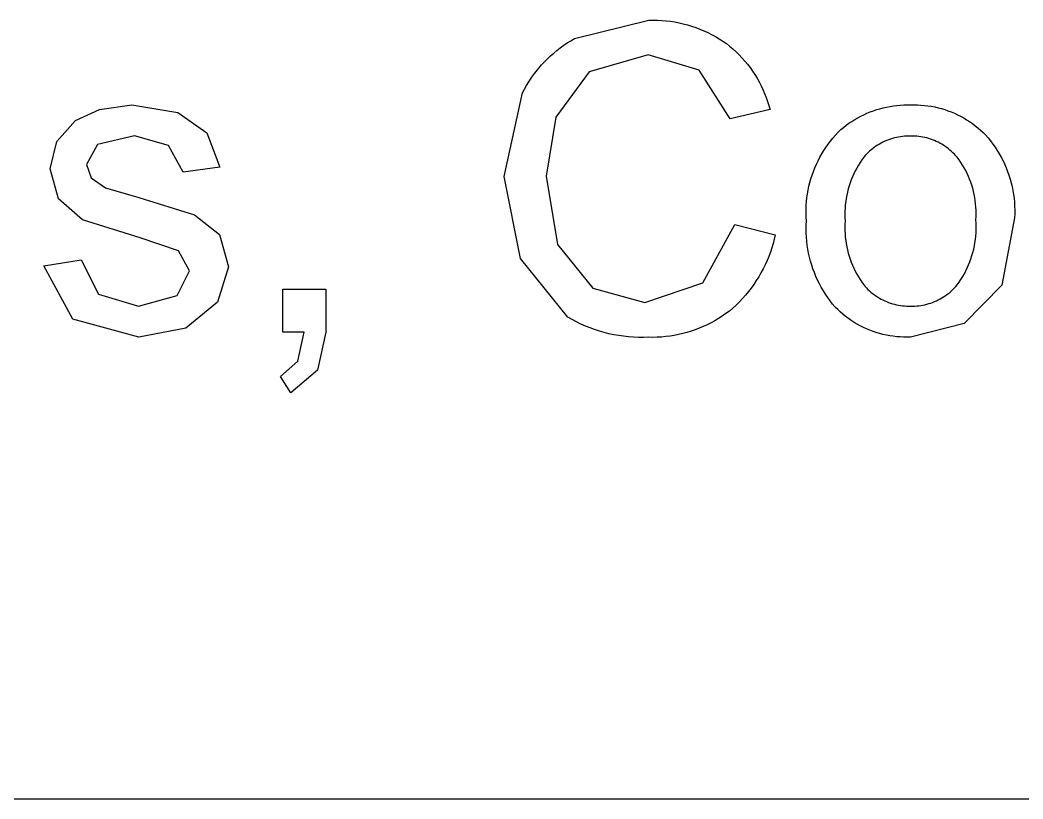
# Model space of a CAD drawing. Header units: inches. Extents: x 0 to 97, y -45 to 96.
# Drawn here: x 15.48 to 22.02, y -44.77 to -39.7 of the extents above; entities that cross this region are included whole.
import ezdxf

# ---------------------------------------------------------------- set-up
doc = ezdxf.new("R2010")
doc.units = ezdxf.units.IN
doc.header["$MEASUREMENT"] = 0
doc.layers.add('Information', color=7, linetype='Continuous', true_color=0x000000)

msp = doc.modelspace()

# ---------------------------------------------------------------- linework, layer by layer
at = {"layer": 'Information'}
for p, q in [((19.0962, -39.8181), (19.5809, -39.6974)), ((19.5809, -39.6974), (19.6091, -39.697)), ((19.6091, -39.697), (19.6373, -39.6975)), ((19.6373, -39.6975), (19.6655, -39.699)), ((19.6655, -39.699), (19.6937, -39.7014)), ((19.6937, -39.7014), (19.7217, -39.7048)), ((19.7217, -39.7048), (19.7496, -39.7092)), ((19.7496, -39.7092), (19.7773, -39.7146)), ((19.7773, -39.7146), (19.8048, -39.7209)), ((19.8048, -39.7209), (19.8321, -39.7281)), ((19.8321, -39.7281), (19.8592, -39.7363)), ((19.8592, -39.7363), (19.8859, -39.7454)), ((19.8859, -39.7454), (19.9123, -39.7554)), ((19.9123, -39.7554), (19.9383, -39.7664)), ((19.9383, -39.7664), (19.964, -39.7782)), ((19.964, -39.7782), (19.9892, -39.7909)), ((19.9892, -39.7909), (20.014, -39.8044)), ((20.014, -39.8044), (20.0383, -39.8188)), ((19.0031, -39.8775), (19.0256, -39.8615)), ((19.0256, -39.8615), (19.0486, -39.8462)), ((19.0486, -39.8462), (19.0722, -39.8317)), ((19.0722, -39.8317), (19.0962, -39.8181)), ((20.0383, -39.8188), (20.062, -39.8341)), ((20.062, -39.8341), (20.0853, -39.8501)), ((20.0853, -39.8501), (20.1069, -39.8673)), ((20.1069, -39.8673), (20.1279, -39.8852)), ((18.9189, -39.949), (18.939, -39.9301)), ((18.939, -39.9301), (18.9598, -39.9118)), ((18.9598, -39.9118), (18.9811, -39.8943)), ((18.9811, -39.8943), (19.0031, -39.8775)), ((19.5754, -39.9237), (19.1903, -40.0342)), ((19.908, -40.0233), (19.5754, -39.9237)), ((20.1279, -39.8852), (20.1483, -39.9039)), ((20.1483, -39.9039), (20.168, -39.9232)), ((20.168, -39.9232), (20.1871, -39.9432)), ((18.8624, -40.0097), (18.8806, -39.9888)), ((18.8806, -39.9888), (18.8994, -39.9686)), ((18.8994, -39.9686), (18.9189, -39.949)), ((20.1871, -39.9432), (20.2054, -39.9639)), ((20.2054, -39.9639), (20.223, -39.9852)), ((20.223, -39.9852), (20.2398, -40.0071)), ((18.8125, -40.0758), (18.8284, -40.0532)), ((18.8284, -40.0532), (18.845, -40.0312)), ((18.845, -40.0312), (18.8624, -40.0097)), ((19.1903, -40.0342), (18.9728, -40.3307)), ((20.1098, -40.3409), (19.908, -40.0233)), ((20.2398, -40.0071), (20.2559, -40.0296)), ((20.2559, -40.0296), (20.2711, -40.0526)), ((20.2711, -40.0526), (20.2856, -40.0762)), ((18.7694, -40.1466), (18.783, -40.1226)), ((18.783, -40.1226), (18.7973, -40.0989)), ((18.7973, -40.0989), (18.8125, -40.0758)), ((20.2856, -40.0762), (20.2992, -40.1002)), ((20.2992, -40.1002), (20.312, -40.1247)), ((20.312, -40.1247), (20.324, -40.1496)), ((18.6374, -40.7158), (18.7567, -40.1712)), ((18.7567, -40.1712), (18.7694, -40.1466)), ((20.324, -40.1496), (20.335, -40.1749)), ((20.335, -40.1749), (20.3452, -40.2006)), ((20.3452, -40.2006), (20.3544, -40.2266)), ((15.9987, -40.2789), (16.2107, -40.2496)), ((16.2107, -40.2496), (16.51, -40.2986)), ((20.3544, -40.2266), (20.3628, -40.253)), ((20.3628, -40.253), (20.3702, -40.2796)), ((21.1083, -40.2686), (21.1302, -40.2636)), ((21.1302, -40.2636), (21.1522, -40.2594)), ((21.1522, -40.2594), (21.1744, -40.2559)), ((21.1744, -40.2559), (21.1967, -40.2531)), ((21.1967, -40.2531), (21.2191, -40.2511)), ((21.2191, -40.2511), (21.2415, -40.2499)), ((21.2415, -40.2499), (21.2639, -40.2493)), ((21.2639, -40.2493), (21.2864, -40.2496)), ((21.2864, -40.2496), (21.3089, -40.2492)), ((21.3089, -40.2492), (21.3315, -40.2495)), ((21.3315, -40.2495), (21.354, -40.2507)), ((21.354, -40.2507), (21.3765, -40.2526)), ((21.3765, -40.2526), (21.3989, -40.2553)), ((21.3989, -40.2553), (21.4211, -40.2588)), ((21.4211, -40.2588), (21.4433, -40.2631)), ((21.4433, -40.2631), (21.4653, -40.2681)), ((15.8426, -40.3505), (15.9987, -40.2789)), ((16.51, -40.2986), (16.7001, -40.4316)), ((18.9728, -40.3307), (18.9101, -40.7145)), ((20.3702, -40.2796), (20.1098, -40.3409)), ((20.9415, -40.3338), (20.9614, -40.3233)), ((20.9614, -40.3233), (20.9815, -40.3134)), ((20.9815, -40.3134), (21.002, -40.3042)), ((21.002, -40.3042), (21.0227, -40.2956)), ((21.0227, -40.2956), (21.0438, -40.2878)), ((21.0438, -40.2878), (21.0651, -40.2807)), ((21.0651, -40.2807), (21.0866, -40.2743)), ((21.0866, -40.2743), (21.1083, -40.2686)), ((21.4653, -40.2681), (21.4871, -40.2739)), ((21.4871, -40.2739), (21.5087, -40.2805)), ((21.5087, -40.2805), (21.53, -40.2878)), ((21.53, -40.2878), (21.5511, -40.2958)), ((21.5511, -40.2958), (21.5719, -40.3045)), ((21.5719, -40.3045), (21.5923, -40.314)), ((21.5923, -40.314), (21.6125, -40.3242)), ((21.6125, -40.3242), (21.6322, -40.3351)), ((15.722, -40.4875), (15.8426, -40.3505)), ((20.831, -40.4104), (20.8483, -40.3962)), ((20.8483, -40.3962), (20.8661, -40.3825)), ((20.8661, -40.3825), (20.8844, -40.3694)), ((20.8844, -40.3694), (20.903, -40.3569)), ((20.903, -40.3569), (20.9221, -40.345)), ((20.9221, -40.345), (20.9415, -40.3338)), ((21.6322, -40.3351), (21.6516, -40.3466)), ((21.6516, -40.3466), (21.6706, -40.3588)), ((21.6706, -40.3588), (21.6891, -40.3717)), ((21.6891, -40.3717), (21.7072, -40.3852)), ((21.7072, -40.3852), (21.7248, -40.3993)), ((16.2284, -40.4513), (15.9871, -40.5072)), ((16.45, -40.5141), (16.2284, -40.4513)), ((16.7001, -40.4316), (16.7847, -40.6558)), ((20.7794, -40.466), (20.796, -40.4469)), ((20.796, -40.4469), (20.8132, -40.4284)), ((20.8132, -40.4284), (20.831, -40.4104)), ((21.1938, -40.4619), (21.1809, -40.465)), ((21.2069, -40.4592), (21.1938, -40.4619)), ((21.22, -40.457), (21.2069, -40.4592)), ((21.2332, -40.4552), (21.22, -40.457)), ((21.2465, -40.4539), (21.2332, -40.4552)), ((21.2597, -40.4531), (21.2465, -40.4539)), ((21.2731, -40.4527), (21.2597, -40.4531)), ((21.2864, -40.4527), (21.2731, -40.4527)), ((21.2996, -40.4527), (21.2864, -40.4527)), ((21.3129, -40.4532), (21.2996, -40.4527)), ((21.3261, -40.4541), (21.3129, -40.4532)), ((21.3393, -40.4555), (21.3261, -40.4541)), ((21.3524, -40.4573), (21.3393, -40.4555)), ((21.3655, -40.4596), (21.3524, -40.4573)), ((21.3784, -40.4623), (21.3655, -40.4596)), ((21.3913, -40.4654), (21.3784, -40.4623)), ((21.7248, -40.3993), (21.7418, -40.414)), ((21.7418, -40.414), (21.7584, -40.4293)), ((21.7584, -40.4293), (21.7744, -40.4452)), ((21.7744, -40.4452), (21.7912, -40.4645)), ((15.6776, -40.6667), (15.722, -40.4875)), ((15.9871, -40.5072), (15.9149, -40.6381)), ((16.5447, -40.6886), (16.45, -40.5141)), ((20.7199, -40.5476), (20.7337, -40.5265)), ((20.7337, -40.5265), (20.7483, -40.5058)), ((20.7483, -40.5058), (20.7635, -40.4856)), ((20.7635, -40.4856), (20.7794, -40.466)), ((21.0491, -40.5271), (21.0385, -40.5351)), ((21.0601, -40.5195), (21.0491, -40.5271)), ((21.0712, -40.5122), (21.0601, -40.5195)), ((21.0826, -40.5053), (21.0712, -40.5122)), ((21.0942, -40.4988), (21.0826, -40.5053)), ((21.1061, -40.4927), (21.0942, -40.4988)), ((21.1181, -40.4871), (21.1061, -40.4927)), ((21.1304, -40.4818), (21.1181, -40.4871)), ((21.1428, -40.477), (21.1304, -40.4818)), ((21.1553, -40.4725), (21.1428, -40.477)), ((21.168, -40.4686), (21.1553, -40.4725)), ((21.1809, -40.465), (21.168, -40.4686)), ((21.4041, -40.469), (21.3913, -40.4654)), ((21.4167, -40.473), (21.4041, -40.469)), ((21.4292, -40.4775), (21.4167, -40.473)), ((21.4415, -40.4824), (21.4292, -40.4775)), ((21.4537, -40.4877), (21.4415, -40.4824)), ((21.4656, -40.4934), (21.4537, -40.4877)), ((21.4774, -40.4995), (21.4656, -40.4934)), ((21.4889, -40.506), (21.4774, -40.4995)), ((21.5002, -40.5129), (21.4889, -40.506)), ((21.5113, -40.5202), (21.5002, -40.5129)), ((21.5221, -40.5278), (21.5113, -40.5202)), ((21.5327, -40.5358), (21.5221, -40.5278)), ((21.7912, -40.4645), (21.8073, -40.4844)), ((21.8073, -40.4844), (21.8227, -40.5048)), ((21.8227, -40.5048), (21.8374, -40.5257)), ((21.8374, -40.5257), (21.8513, -40.5471)), ((20.6828, -40.6138), (20.6944, -40.5913)), ((20.6944, -40.5913), (20.7068, -40.5693)), ((20.7068, -40.5693), (20.7199, -40.5476)), ((20.981, -40.5904), (20.9686, -40.6075)), ((20.9898, -40.5804), (20.981, -40.5904)), ((20.9989, -40.5707), (20.9898, -40.5804)), ((21.0083, -40.5613), (20.9989, -40.5707)), ((21.0181, -40.5522), (21.0083, -40.5613)), ((21.0282, -40.5435), (21.0181, -40.5522)), ((21.0385, -40.5351), (21.0282, -40.5435)), ((21.543, -40.5442), (21.5327, -40.5358)), ((21.5529, -40.5529), (21.543, -40.5442)), ((21.5626, -40.562), (21.5529, -40.5529)), ((21.572, -40.5714), (21.5626, -40.562)), ((21.581, -40.5811), (21.572, -40.5714)), ((21.5897, -40.5911), (21.581, -40.5811)), ((21.602, -40.6077), (21.5897, -40.5911)), ((21.8513, -40.5471), (21.8645, -40.569)), ((21.8645, -40.569), (21.877, -40.5913)), ((21.877, -40.5913), (21.8887, -40.6141)), ((15.9149, -40.6381), (15.9449, -40.724)), ((16.7847, -40.6558), (16.5447, -40.6886)), ((20.6618, -40.6598), (20.6719, -40.6366)), ((20.6719, -40.6366), (20.6828, -40.6138)), ((20.9457, -40.6428), (20.9351, -40.6611)), ((20.9568, -40.6249), (20.9457, -40.6428)), ((20.9686, -40.6075), (20.9568, -40.6249)), ((21.6137, -40.6247), (21.602, -40.6077)), ((21.6249, -40.6422), (21.6137, -40.6247)), ((21.6354, -40.66), (21.6249, -40.6422)), ((21.8887, -40.6141), (21.8996, -40.6372)), ((21.8996, -40.6372), (21.9097, -40.6607)), ((15.7315, -40.861), (15.6776, -40.6667)), ((15.9449, -40.724), (16.0389, -40.7894)), ((18.7431, -41.2516), (18.6374, -40.7158)), ((18.9101, -40.7145), (18.9844, -41.1596)), ((20.6364, -40.7312), (20.6441, -40.7071)), ((20.6441, -40.7071), (20.6525, -40.6833)), ((20.6525, -40.6833), (20.6618, -40.6598)), ((20.9073, -40.7178), (20.8993, -40.7374)), ((20.9159, -40.6986), (20.9073, -40.7178)), ((20.9252, -40.6797), (20.9159, -40.6986)), ((20.9351, -40.6611), (20.9252, -40.6797)), ((21.6453, -40.6782), (21.6354, -40.66)), ((21.6545, -40.6966), (21.6453, -40.6782)), ((21.6631, -40.7154), (21.6545, -40.6966)), ((21.6711, -40.7345), (21.6631, -40.7154)), ((21.9097, -40.6607), (21.9189, -40.6845)), ((21.9189, -40.6845), (21.9274, -40.7086)), ((21.9274, -40.7086), (21.935, -40.733)), ((16.0389, -40.7894), (16.2557, -40.8522)), ((20.6183, -40.8048), (20.6235, -40.7801)), ((20.6235, -40.7801), (20.6295, -40.7555)), ((20.6295, -40.7555), (20.6364, -40.7312)), ((20.8855, -40.7772), (20.8796, -40.7974)), ((20.8921, -40.7571), (20.8855, -40.7772)), ((20.8993, -40.7374), (20.8921, -40.7571)), ((21.6784, -40.7539), (21.6711, -40.7345)), ((21.685, -40.7735), (21.6784, -40.7539)), ((21.691, -40.7933), (21.685, -40.7735)), ((21.935, -40.733), (21.9418, -40.7577)), ((21.9418, -40.7577), (21.9477, -40.7825)), ((21.9477, -40.7825), (21.9528, -40.8076)), ((16.2557, -40.8522), (16.619, -40.966)), ((20.6078, -40.8799), (20.6105, -40.8548)), ((20.6105, -40.8548), (20.614, -40.8298)), ((20.614, -40.8298), (20.6183, -40.8048)), ((20.8699, -40.8384), (20.8661, -40.8591)), ((20.8744, -40.8178), (20.8699, -40.8384)), ((20.8796, -40.7974), (20.8744, -40.8178)), ((21.6962, -40.8133), (21.691, -40.7933)), ((21.7008, -40.8335), (21.6962, -40.8133)), ((21.7046, -40.8538), (21.7008, -40.8335)), ((21.7078, -40.8742), (21.7046, -40.8538)), ((21.9528, -40.8076), (21.957, -40.8328)), ((21.957, -40.8328), (21.9604, -40.8581)), ((15.8896, -40.9987), (15.7315, -40.861)), ((20.6051, -40.9304), (20.6061, -40.9052)), ((20.6061, -40.9052), (20.6078, -40.8799)), ((20.8606, -40.9009), (20.859, -40.922)), ((20.863, -40.88), (20.8606, -40.9009)), ((20.8661, -40.8591), (20.863, -40.88)), ((21.7102, -40.8948), (21.7078, -40.8742)), ((21.7119, -40.9154), (21.7102, -40.8948)), ((21.713, -40.936), (21.7119, -40.9154)), ((21.9604, -40.8581), (21.9628, -40.8836)), ((21.9628, -40.8836), (21.9644, -40.9091)), ((21.9644, -40.9091), (21.9651, -40.9347)), ((16.619, -40.966), (16.7806, -41.0948)), ((20.605, -40.9557), (20.6051, -40.9304)), ((20.6058, -40.981), (20.605, -40.9557)), ((20.6074, -41.0062), (20.6058, -40.981)), ((20.8581, -40.943), (20.8579, -40.9641)), ((20.8579, -40.9641), (20.8584, -40.9852)), ((20.859, -40.922), (20.8581, -40.943)), ((20.8584, -40.9852), (20.8597, -41.0062)), ((21.7117, -40.998), (21.7129, -40.9774)), ((21.7129, -40.9774), (21.7133, -40.9567)), ((21.7133, -40.9567), (21.713, -40.936)), ((21.9639, -40.9858), (21.8801, -41.4254)), ((21.965, -40.9602), (21.9639, -40.9858)), ((21.9651, -40.9347), (21.965, -40.9602)), ((16.2639, -41.1166), (15.8896, -40.9987)), ((19.9312, -41.4098), (20.1398, -41.0294)), ((20.1398, -41.0294), (20.4043, -41.0962)), ((20.6056, -41.059), (20.6061, -41.0326)), ((20.6061, -41.0326), (20.6074, -41.0062)), ((20.8584, -41.0273), (20.8579, -41.0484)), ((20.8579, -41.0484), (20.8581, -41.0695)), ((20.8597, -41.0062), (20.8584, -41.0273)), ((21.713, -41.0194), (21.7117, -40.998)), ((21.7136, -41.0409), (21.713, -41.0194)), ((21.7135, -41.0623), (21.7136, -41.0409)), ((16.5147, -41.1998), (16.2639, -41.1166)), ((16.7806, -41.0948), (16.8392, -41.3048)), ((20.4043, -41.0962), (20.3977, -41.125)), ((20.6061, -41.0854), (20.6056, -41.059)), ((20.6074, -41.1118), (20.6061, -41.0854)), ((20.6097, -41.1381), (20.6074, -41.1118)), ((20.8581, -41.0695), (20.859, -41.0906)), ((20.859, -41.0906), (20.8607, -41.1116)), ((20.8607, -41.1116), (20.863, -41.1326)), ((21.7087, -41.1265), (21.711, -41.1052)), ((21.711, -41.1052), (21.7126, -41.0838)), ((21.7126, -41.0838), (21.7135, -41.0623)), ((18.9844, -41.1596), (19.2155, -41.4438)), ((20.3815, -41.1818), (20.3721, -41.2098)), ((20.3901, -41.1535), (20.3815, -41.1818)), ((20.3977, -41.125), (20.3901, -41.1535)), ((20.6128, -41.1643), (20.6097, -41.1381)), ((20.6168, -41.1904), (20.6128, -41.1643)), ((20.863, -41.1326), (20.8661, -41.1535)), ((20.8661, -41.1535), (20.8699, -41.1742)), ((20.8699, -41.1742), (20.8744, -41.1949)), ((21.6974, -41.1898), (21.7018, -41.1688)), ((21.7018, -41.1688), (21.7056, -41.1477)), ((21.7056, -41.1477), (21.7087, -41.1265)), ((16.587, -41.3307), (16.5147, -41.1998)), ((20.3617, -41.2374), (20.3504, -41.2647)), ((20.3721, -41.2098), (20.3617, -41.2374)), ((20.6217, -41.2164), (20.6168, -41.1904)), ((20.6275, -41.2421), (20.6217, -41.2164)), ((20.6341, -41.2677), (20.6275, -41.2421)), ((20.8744, -41.1949), (20.8796, -41.2153)), ((20.8796, -41.2153), (20.8855, -41.2356)), ((20.8855, -41.2356), (20.8921, -41.2556)), ((21.6797, -41.2517), (21.6863, -41.2313)), ((21.6863, -41.2313), (21.6922, -41.2106)), ((21.6922, -41.2106), (21.6974, -41.1898)), ((15.6367, -41.298), (15.8794, -41.2598)), ((15.8256, -41.6456), (15.6367, -41.298)), ((15.8794, -41.2598), (15.9933, -41.4834)), ((16.8392, -41.3048), (16.7676, -41.5359)), ((19.0512, -41.6327), (18.7431, -41.2516)), ((20.3382, -41.2916), (20.3251, -41.3181)), ((20.3504, -41.2647), (20.3382, -41.2916)), ((20.6416, -41.293), (20.6341, -41.2677)), ((20.65, -41.3181), (20.6416, -41.293)), ((20.8921, -41.2556), (20.8994, -41.2755)), ((20.8994, -41.2755), (20.9073, -41.295)), ((20.9073, -41.295), (20.916, -41.3143)), ((21.6464, -41.3307), (21.6557, -41.3114)), ((21.6557, -41.3114), (21.6644, -41.2918)), ((21.6644, -41.2918), (21.6724, -41.2718)), ((21.6724, -41.2718), (21.6797, -41.2517)), ((16.5052, -41.4922), (16.587, -41.3307)), ((20.2963, -41.3697), (20.2806, -41.3948)), ((20.3111, -41.3442), (20.2963, -41.3697)), ((20.3251, -41.3181), (20.3111, -41.3442)), ((20.6592, -41.3428), (20.65, -41.3181)), ((20.6692, -41.3672), (20.6592, -41.3428)), ((20.6801, -41.3913), (20.6692, -41.3672)), ((20.916, -41.3143), (20.9252, -41.3332)), ((20.9252, -41.3332), (20.9351, -41.3519)), ((20.9351, -41.3519), (20.9457, -41.3702)), ((20.9457, -41.3702), (20.9569, -41.3881)), ((21.6147, -41.3867), (21.6259, -41.3684)), ((21.6259, -41.3684), (21.6365, -41.3497)), ((21.6365, -41.3497), (21.6464, -41.3307)), ((19.5549, -41.5379), (19.9312, -41.4098)), ((20.2469, -41.4432), (20.2288, -41.4666)), ((20.2641, -41.4193), (20.2469, -41.4432)), ((20.2806, -41.3948), (20.2641, -41.4193)), ((20.6918, -41.415), (20.6801, -41.3913)), ((20.7042, -41.4383), (20.6918, -41.415)), ((20.7175, -41.4611), (20.7042, -41.4383)), ((20.9569, -41.3881), (20.9686, -41.4056)), ((20.9686, -41.4056), (20.981, -41.4227)), ((20.981, -41.4227), (20.9897, -41.4328)), ((20.9897, -41.4328), (20.9988, -41.4425)), ((20.9988, -41.4425), (21.0083, -41.4519)), ((21.5633, -41.4513), (21.5727, -41.4419)), ((21.5727, -41.4419), (21.5817, -41.4321)), ((21.5817, -41.4321), (21.5904, -41.422)), ((21.5904, -41.422), (21.6028, -41.4045)), ((21.6028, -41.4045), (21.6147, -41.3867)), ((21.8801, -41.4254), (21.6361, -41.6742)), ((15.9933, -41.4834), (16.2543, -41.5611)), ((16.2543, -41.5611), (16.5052, -41.4922)), ((17.195, -41.7301), (17.195, -41.4507)), ((17.195, -41.4507), (17.4745, -41.4507)), ((17.4745, -41.4507), (17.4745, -41.7301)), ((19.2155, -41.4438), (19.5549, -41.5379)), ((20.21, -41.4894), (20.1904, -41.5115)), ((20.2288, -41.4666), (20.21, -41.4894)), ((20.7315, -41.4835), (20.7175, -41.4611)), ((20.7463, -41.5054), (20.7315, -41.4835)), ((20.7618, -41.5268), (20.7463, -41.5054)), ((21.0083, -41.4519), (21.018, -41.461)), ((21.018, -41.461), (21.0281, -41.4698)), ((21.0281, -41.4698), (21.0384, -41.4782)), ((21.0384, -41.4782), (21.049, -41.4862)), ((21.049, -41.4862), (21.0599, -41.4939)), ((21.0599, -41.4939), (21.0711, -41.5012)), ((21.0711, -41.5012), (21.0825, -41.5081)), ((21.0825, -41.5081), (21.0941, -41.5147)), ((21.478, -41.5142), (21.4895, -41.5077)), ((21.4895, -41.5077), (21.5009, -41.5007)), ((21.5009, -41.5007), (21.512, -41.4934)), ((21.512, -41.4934), (21.5228, -41.4857)), ((21.5228, -41.4857), (21.5334, -41.4776)), ((21.5334, -41.4776), (21.5437, -41.4692)), ((21.5437, -41.4692), (21.5536, -41.4604)), ((21.5536, -41.4604), (21.5633, -41.4513)), ((16.7676, -41.5359), (16.5611, -41.7036)), ((20.1274, -41.5738), (20.105, -41.5931)), ((20.1491, -41.5537), (20.1274, -41.5738)), ((20.1701, -41.5329), (20.1491, -41.5537)), ((20.1904, -41.5115), (20.1701, -41.5329)), ((20.778, -41.5476), (20.7618, -41.5268)), ((20.7949, -41.5679), (20.778, -41.5476)), ((20.811, -41.5838), (20.7949, -41.5679)), ((21.0941, -41.5147), (21.106, -41.5208)), ((21.106, -41.5208), (21.118, -41.5265)), ((21.118, -41.5265), (21.1302, -41.5318)), ((21.1302, -41.5318), (21.1426, -41.5367)), ((21.1426, -41.5367), (21.1552, -41.5411)), ((21.1552, -41.5411), (21.1679, -41.5451)), ((21.1679, -41.5451), (21.1808, -41.5487)), ((21.1808, -41.5487), (21.1937, -41.5518)), ((21.1937, -41.5518), (21.2068, -41.5545)), ((21.2068, -41.5545), (21.2199, -41.5567)), ((21.2199, -41.5567), (21.2331, -41.5585)), ((21.2331, -41.5585), (21.2464, -41.5598)), ((21.2464, -41.5598), (21.2597, -41.5607)), ((21.2597, -41.5607), (21.273, -41.5611)), ((21.273, -41.5611), (21.2864, -41.5611)), ((21.2864, -41.5611), (21.2997, -41.5611)), ((21.2997, -41.5611), (21.313, -41.5607)), ((21.313, -41.5607), (21.3262, -41.5597)), ((21.3262, -41.5597), (21.3394, -41.5584)), ((21.3394, -41.5584), (21.3526, -41.5566)), ((21.3526, -41.5566), (21.3657, -41.5543)), ((21.3657, -41.5543), (21.3787, -41.5516)), ((21.3787, -41.5516), (21.3917, -41.5484)), ((21.3917, -41.5484), (21.4045, -41.5448)), ((21.4045, -41.5448), (21.4171, -41.5408)), ((21.4171, -41.5408), (21.4296, -41.5363)), ((21.4296, -41.5363), (21.442, -41.5314)), ((21.442, -41.5314), (21.4542, -41.5261)), ((21.4542, -41.5261), (21.4662, -41.5204)), ((21.4662, -41.5204), (21.478, -41.5142)), ((19.0793, -41.6487), (19.0512, -41.6327)), ((20.059, -41.6261), (20.0352, -41.6414)), ((20.0823, -41.61), (20.059, -41.6261)), ((20.105, -41.5931), (20.0823, -41.61)), ((20.8277, -41.5992), (20.811, -41.5838)), ((20.845, -41.614), (20.8277, -41.5992)), ((20.8627, -41.6281), (20.845, -41.614)), ((20.8809, -41.6416), (20.8627, -41.6281)), ((16.2557, -41.7629), (15.8256, -41.6456)), ((16.5611, -41.7036), (16.2557, -41.7629)), ((19.1079, -41.6637), (19.0793, -41.6487)), ((19.137, -41.6777), (19.1079, -41.6637)), ((19.1666, -41.6908), (19.137, -41.6777)), ((19.1966, -41.7028), (19.1666, -41.6908)), ((19.2269, -41.7138), (19.1966, -41.7028)), ((19.9351, -41.6942), (19.909, -41.7052)), ((19.9608, -41.6823), (19.9351, -41.6942)), ((19.986, -41.6695), (19.9608, -41.6823)), ((20.0109, -41.6559), (19.986, -41.6695)), ((20.0352, -41.6414), (20.0109, -41.6559)), ((20.8996, -41.6545), (20.8809, -41.6416)), ((20.9187, -41.6668), (20.8996, -41.6545)), ((20.9382, -41.6783), (20.9187, -41.6668)), ((20.9581, -41.6892), (20.9382, -41.6783)), ((20.9784, -41.6994), (20.9581, -41.6892)), ((20.999, -41.7088), (20.9784, -41.6994)), ((21.6361, -41.6742), (21.2864, -41.7629)), ((17.3341, -41.7301), (17.195, -41.7301)), ((17.2932, -41.9203), (17.3341, -41.7301)), ((17.4745, -41.7301), (17.42, -41.9789)), ((19.2577, -41.7238), (19.2269, -41.7138)), ((19.2888, -41.7327), (19.2577, -41.7238)), ((19.3201, -41.7405), (19.2888, -41.7327)), ((19.3517, -41.7473), (19.3201, -41.7405)), ((19.3835, -41.753), (19.3517, -41.7473)), ((19.4155, -41.7576), (19.3835, -41.753)), ((19.4476, -41.7611), (19.4155, -41.7576)), ((19.4798, -41.7635), (19.4476, -41.7611)), ((19.5121, -41.7649), (19.4798, -41.7635)), ((19.5445, -41.7651), (19.5121, -41.7649)), ((19.5768, -41.7642), (19.5445, -41.7651)), ((19.6051, -41.7646), (19.5768, -41.7642)), ((19.6334, -41.764), (19.6051, -41.7646)), ((19.6617, -41.7624), (19.6334, -41.764)), ((19.6899, -41.7599), (19.6617, -41.7624)), ((19.718, -41.7564), (19.6899, -41.7599)), ((19.7459, -41.7519), (19.718, -41.7564)), ((19.7737, -41.7465), (19.7459, -41.7519)), ((19.8013, -41.7401), (19.7737, -41.7465)), ((19.8287, -41.7327), (19.8013, -41.7401)), ((19.8557, -41.7245), (19.8287, -41.7327)), ((19.8825, -41.7153), (19.8557, -41.7245)), ((19.909, -41.7052), (19.8825, -41.7153)), ((21.0199, -41.7175), (20.999, -41.7088)), ((21.0412, -41.7255), (21.0199, -41.7175)), ((21.0627, -41.7328), (21.0412, -41.7255)), ((21.0844, -41.7393), (21.0627, -41.7328)), ((21.1063, -41.745), (21.0844, -41.7393)), ((21.1285, -41.75), (21.1063, -41.745)), ((21.1508, -41.7542), (21.1285, -41.75)), ((21.1732, -41.7576), (21.1508, -41.7542)), ((21.1957, -41.7602), (21.1732, -41.7576)), ((21.2183, -41.7621), (21.1957, -41.7602)), ((21.241, -41.7631), (21.2183, -41.7621)), ((21.2637, -41.7634), (21.241, -41.7631)), ((21.2864, -41.7629), (21.2637, -41.7634)), ((17.1787, -42.0205), (17.2932, -41.9203)), ((17.2468, -42.1255), (17.1787, -42.0205)), ((17.42, -41.9789), (17.2468, -42.1255)), ((0.5566, -44.7721), (95.8498, -44.7721))]:
    msp.add_line(p, q, dxfattribs=at)

doc.saveas('drawing.dxf')
